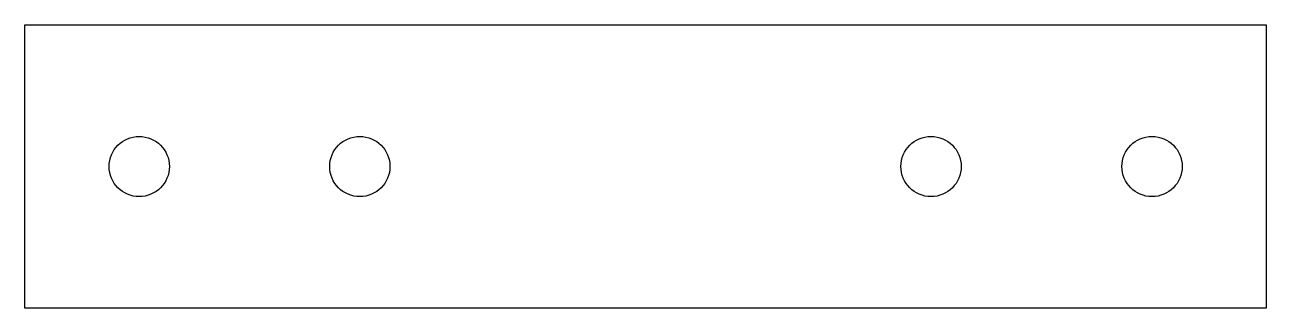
# Model space of a CAD drawing. Extents: x 103.5 to 173.5, y 0.9 to 16.9.
import ezdxf

# ---------------------------------------------------------------- set-up
doc = ezdxf.new("R2010")
doc.units = 0
doc.layers.get('0').update_dxf_attribs({"linetype": 'continuous'})

# ---------------------------------------------------------------- blocks, each defined once
blk = doc.blocks.new('EXTRUDE')
at = {"color": 7}
for p, q in [((103.451, 16.949), (173.451, 16.949)), ((103.451, 0.949), (103.451, 16.949)), ((173.451, 16.949), (173.451, 0.949)), ((173.451, 0.949), (103.451, 0.949))]:
    blk.add_line(p, q, dxfattribs=at)
for centre in [(109.901, 8.949), (122.341, 8.949), (154.551, 8.949), (167.014, 8.949)]:
    blk.add_circle(centre, 1.7, dxfattribs=at)

msp = doc.modelspace()

# ---------------------------------------------------------------- block references
at = {"color": 7}
msp.add_blockref('EXTRUDE', (0, 0), dxfattribs=at)

doc.saveas('drawing.dxf')
